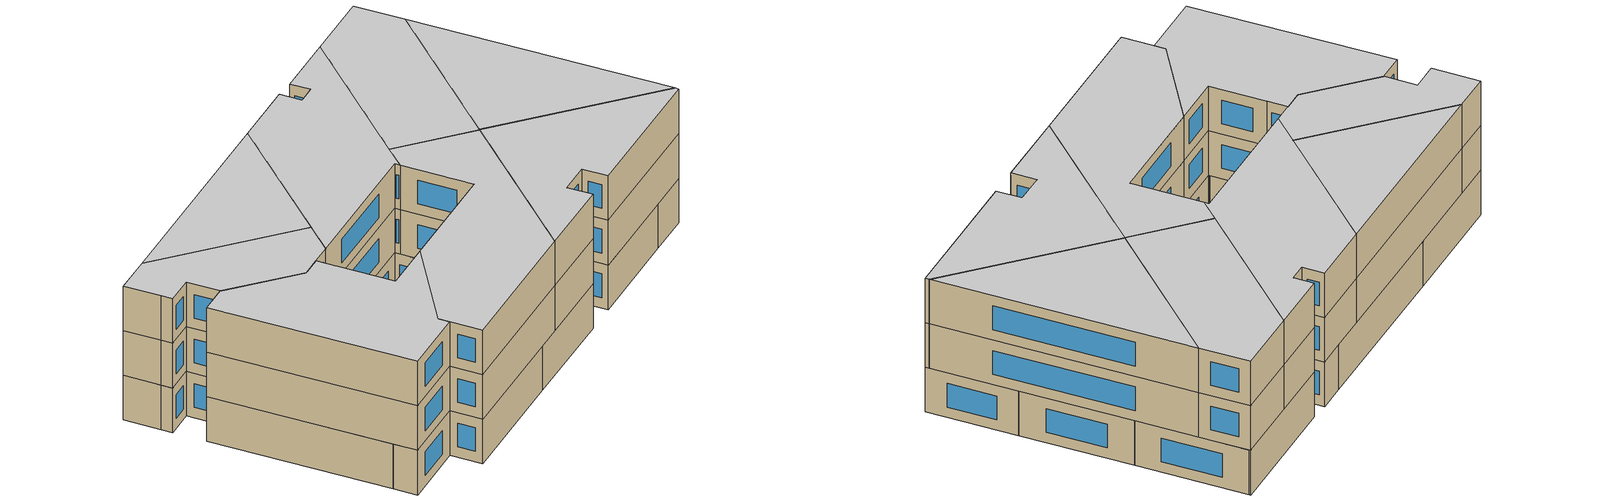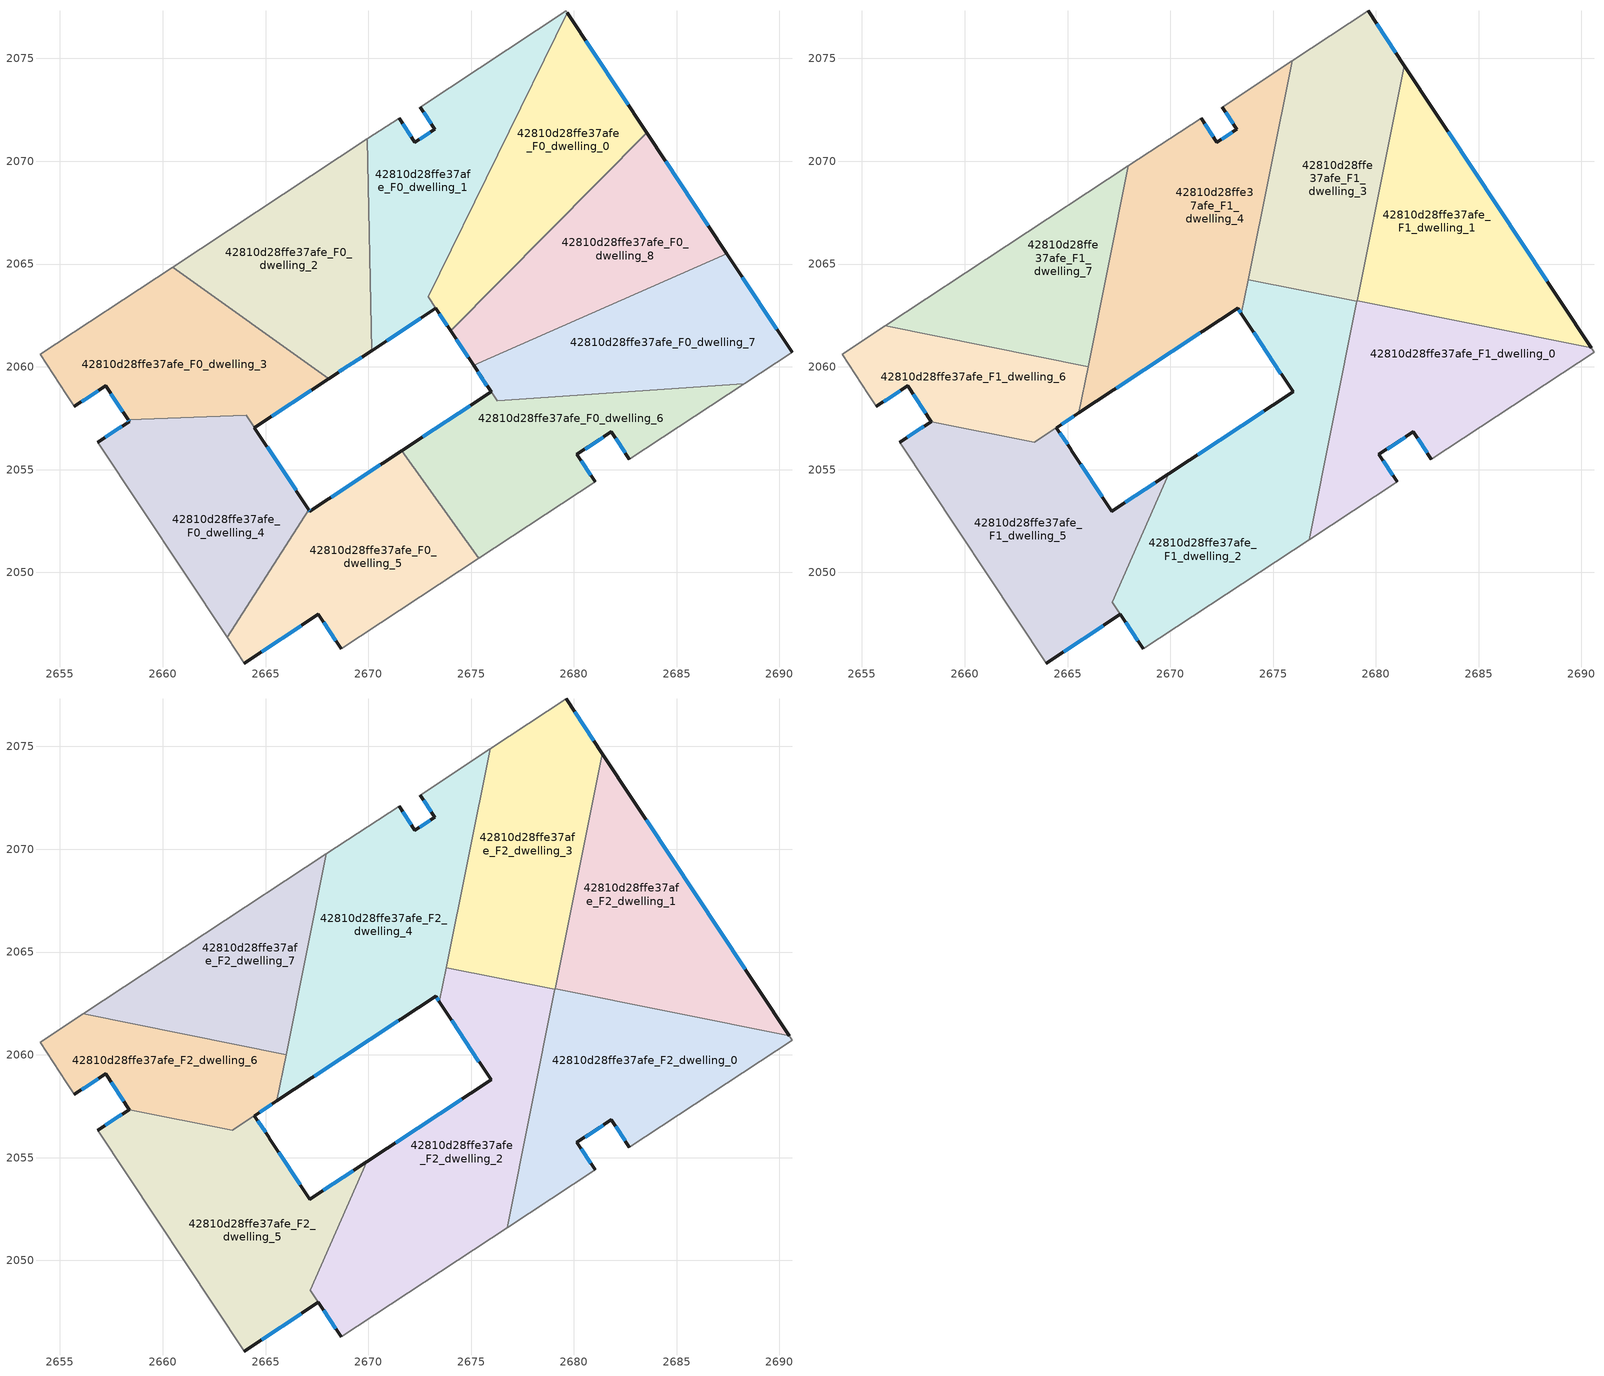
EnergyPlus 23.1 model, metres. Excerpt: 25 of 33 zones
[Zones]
42810d28ffe37afe_F0_dwelling_0
 floor ground (EU_floor_Construction): 2679.67,2077.23 2683.54,2071.38 2674.01,2061.74 2672.91,2063.4 z0
 wall outside (EU_wall_Construction): 2683.54,2071.38 2679.67,2077.23 / 2673.28,2062.84 2674.01,2061.74 z0:3
 wall to 42810d28ffe37afe_F0_dwelling_8 (EU_wall_Construction): 2674.01,2061.74 2683.54,2071.38 z0:3
 wall to 42810d28ffe37afe_F0_dwelling_1 (EU_wall_Construction): 2679.67,2077.23 2672.91,2063.41 / 2672.91,2063.4 2673.28,2062.84 z0:3
 window (EU_Window_Construction): 2682.64,2072.75 2680.58,2075.86 / 2673.45,2062.58 2673.84,2062 z0.7:2.3
42810d28ffe37afe_F0_dwelling_1
 floor ground (EU_floor_Construction): 2679.62,2077.31 2679.67,2077.23 2672.91,2063.4 2673.28,2062.84 2670.16,2060.79 2669.96,2071.08 2671.49,2072.09 2672.26,2070.92 2673.24,2071.56 2672.52,2072.63 z0
 wall outside (EU_wall_Construction): 2672.52,2072.63 2673.24,2071.56 2672.26,2070.92 2671.49,2072.09 / 2670.16,2060.79 2673.28,2062.84 z0:3
 wall to 42810d28ffe37afe_F0_dwelling_2 (EU_wall_Construction): 2669.96,2071.08 2670.16,2060.79 z0:3
 wall adiabatic (EU_wall_Construction): 2671.49,2072.09 2669.96,2071.08 / 2679.67,2077.23 2679.62,2077.31 2672.52,2072.63 z0:3
 window (EU_Window_Construction): 2672.08,2071.19 2671.67,2071.82 / 2673.01,2071.41 2672.49,2071.07 / 2672.69,2072.38 2673.07,2071.81 / 2670.89,2061.27 2672.55,2062.36 z0.7:2.3
42810d28ffe37afe_F0_dwelling_2
 floor ground (EU_floor_Construction): 2669.96,2071.08 2670.16,2060.79 2668.09,2059.43 2660.48,2064.85 z0
 wall outside (EU_wall_Construction): 2668.09,2059.43 2670.16,2060.79 z0:3
 wall to 42810d28ffe37afe_F0_dwelling_3 (EU_wall_Construction): 2660.48,2064.85 2668.09,2059.43 z0:3
 wall adiabatic (EU_wall_Construction): 2669.96,2071.08 2660.48,2064.85 z0:3
 window (EU_Window_Construction): 2668.57,2059.75 2669.67,2060.47 z0.7:2.3
42810d28ffe37afe_F0_dwelling_3
 floor ground (EU_floor_Construction): 2668.09,2059.43 2664.46,2057.04 2667.1,2053.04 2664.05,2057.65 2658.32,2057.42 2657.22,2059.07 2655.71,2058.07 2655.31,2058.67 2654.03,2060.6 2660.48,2064.85 z0
 wall outside (EU_wall_Construction): 2655.71,2058.07 2657.22,2059.07 2658.32,2057.42 / 2664.46,2057.04 2668.09,2059.43 / 2664.46,2057.04 2667.11,2053.05 z0:3
 wall adiabatic (EU_wall_Construction): 2660.48,2064.85 2654.03,2060.6 2655.31,2058.67 2655.71,2058.07 z0:3
 wall to 42810d28ffe37afe_F0_dwelling_4 (EU_wall_Construction): 2658.32,2057.42 2664.05,2057.65 2667.1,2053.04 z0:3
 window (EU_Window_Construction): 2657.48,2058.68 2658.06,2057.8 / 2656.06,2058.31 2656.86,2058.83 / 2665.31,2057.6 2667.23,2058.87 / 2665.08,2056.11 2666.49,2053.99 z0.7:2.3
 roof outside (EU_roof_Construction): 2667.1,2053.04 2664.46,2057.04 2665.26,2057.57 2664.46,2057.04 z3
42810d28ffe37afe_F0_dwelling_4
 floor ground (EU_floor_Construction): 2664.05,2057.65 2667.1,2053.04 2663.14,2046.85 2656.85,2056.34 2658.37,2057.34 2658.32,2057.42 z0
 wall outside (EU_wall_Construction): 2658.32,2057.42 2658.37,2057.34 2656.85,2056.34 z0:3
 wall adiabatic (EU_wall_Construction): 2656.85,2056.34 2663.14,2046.85 z0:3
 wall to 42810d28ffe37afe_F0_dwelling_5 (EU_wall_Construction): 2663.14,2046.85 2667.1,2053.04 z0:3
 window (EU_Window_Construction): 2658.01,2057.1 2657.21,2056.58 / 2658.33,2057.4 2658.35,2057.36 z0.7:2.3
42810d28ffe37afe_F0_dwelling_5
 floor ground (EU_floor_Construction): 2671.63,2055.92 2675.36,2050.68 2668.68,2046.29 2667.58,2047.96 2663.98,2045.59 2663.14,2046.85 2667.11,2053.05 2667.16,2052.97 z0
 wall outside (EU_wall_Construction): 2663.98,2045.59 2667.58,2047.96 2668.68,2046.29 / 2671.63,2055.92 2667.16,2052.97 2667.11,2053.05 z0:3
 wall adiabatic (EU_wall_Construction): 2663.14,2046.85 2663.98,2045.59 / 2668.68,2046.29 2675.36,2050.68 z0:3
 wall to 42810d28ffe37afe_F0_dwelling_6 (EU_wall_Construction): 2675.36,2050.68 2671.63,2055.92 z0:3
 window (EU_Window_Construction): 2664.82,2046.15 2666.73,2047.4 / 2670.58,2055.23 2668.21,2053.67 / 2667.84,2047.57 2668.42,2046.68 / 2667.15,2052.99 2667.12,2053.03 z0.7:2.3
42810d28ffe37afe_F0_dwelling_6
 floor ground (EU_floor_Construction): 2688.29,2059.19 2682.7,2055.51 2681.82,2056.84 2680.15,2055.75 2681.03,2054.41 2675.36,2050.68 2671.63,2055.92 2675.97,2058.78 2676.27,2058.34 z0
 wall outside (EU_wall_Construction): 2675.97,2058.78 2671.63,2055.92 / 2681.03,2054.41 2680.15,2055.75 2681.82,2056.84 2682.7,2055.51 z0:3
 wall adiabatic (EU_wall_Construction): 2675.36,2050.68 2681.03,2054.41 / 2682.7,2055.51 2688.29,2059.19 z0:3
 wall to 42810d28ffe37afe_F0_dwelling_7 (EU_wall_Construction): 2688.29,2059.19 2676.27,2058.34 2675.97,2058.78 z0:3
 window (EU_Window_Construction): 2674.95,2058.11 2672.65,2056.59 / 2682.03,2056.53 2682.5,2055.83 / 2680.54,2056 2681.43,2056.58 / 2680.82,2054.72 2680.35,2055.43 z0.7:2.3
42810d28ffe37afe_F0_dwelling_7
 floor ground (EU_floor_Construction): 2687.45,2065.49 2690.61,2060.71 2688.29,2059.19 2676.27,2058.34 2675.12,2060.07 z0
 wall outside (EU_wall_Construction): 2675.12,2060.07 2675.97,2058.79 / 2690.61,2060.71 2687.45,2065.49 z0:3
 wall to 42810d28ffe37afe_F0_dwelling_8 (EU_wall_Construction): 2687.45,2065.49 2675.12,2060.07 z0:3
 wall adiabatic (EU_wall_Construction): 2688.29,2059.19 2690.61,2060.71 z0:3
 window (EU_Window_Construction): 2675.32,2059.77 2675.77,2059.09 / 2689.87,2061.83 2688.19,2064.37 z0.7:2.3
42810d28ffe37afe_F0_dwelling_8
 floor ground (EU_floor_Construction): 2683.54,2071.38 2687.45,2065.49 2675.12,2060.07 2674.01,2061.74 z0
 wall outside (EU_wall_Construction): 2674.01,2061.74 2675.12,2060.07 / 2687.45,2065.49 2683.54,2071.38 z0:3
 window (EU_Window_Construction): 2674.27,2061.35 2674.86,2060.46 / 2686.53,2066.87 2684.46,2070 z0.7:2.3
42810d28ffe37afe_F1_dwelling_0
 floor to 42810d28ffe37afe_F0_dwelling_7 (EU_floor_Construction): 2690.47,2060.93 2690.61,2060.71 2688.29,2059.19 2678.13,2058.47 2678.77,2061.67 2681.27,2062.77 z3
 floor to 42810d28ffe37afe_F0_dwelling_6 (EU_floor_Construction): 2688.29,2059.19 2682.7,2055.51 2681.82,2056.84 2680.15,2055.75 2681.03,2054.41 2676.75,2051.6 2678.13,2058.47 z3
 floor to 42810d28ffe37afe_F0_dwelling_8 (EU_floor_Construction): 2681.27,2062.77 2678.77,2061.67 2679.08,2063.21 z3
 wall outside (EU_wall_Construction): 2681.03,2054.41 2680.15,2055.75 2681.82,2056.84 2682.7,2055.51 z3:6
 wall to 42810d28ffe37afe_F1_dwelling_1 (EU_wall_Construction): 2690.47,2060.93 2679.08,2063.21 z3:6
 wall adiabatic (EU_wall_Construction): 2682.7,2055.51 2690.61,2060.71 2690.47,2060.93 / 2676.75,2051.59 2681.03,2054.41 z3:6
 wall to 42810d28ffe37afe_F1_dwelling_2 (EU_wall_Construction): 2679.08,2063.18 2676.75,2051.59 z3:6
 wall to 42810d28ffe37afe_F1_dwelling_3 (EU_wall_Construction): 2679.08,2063.21 2679.08,2063.18 z3:6
 window (EU_Window_Construction): 2682.03,2056.53 2682.5,2055.83 / 2680.54,2056 2681.43,2056.58 / 2680.82,2054.72 2680.35,2055.43 z3.7:5.3
42810d28ffe37afe_F1_dwelling_1
 floor to 42810d28ffe37afe_F0_dwelling_8 (EU_floor_Construction): 2683.54,2071.38 2687.44,2065.49 2681.27,2062.77 2679.08,2063.21 2680,2067.8 z3
 floor to 42810d28ffe37afe_F0_dwelling_0 (EU_floor_Construction): 2681.38,2074.65 2683.54,2071.38 2680,2067.8 z3
 floor to 42810d28ffe37afe_F0_dwelling_7 (EU_floor_Construction): 2687.44,2065.49 2690.47,2060.93 2681.27,2062.77 z3
 wall outside (EU_wall_Construction): 2690.47,2060.93 2681.38,2074.65 z3:6
 wall to 42810d28ffe37afe_F1_dwelling_3 (EU_wall_Construction): 2681.38,2074.65 2679.08,2063.21 z3:6
 window (EU_Window_Construction): 2688.33,2064.15 2683.51,2071.43 z3.7:5.3
42810d28ffe37afe_F1_dwelling_2
 floor to 42810d28ffe37afe_F0_dwelling_5 (EU_floor_Construction): 2671.63,2055.92 2675.36,2050.68 2668.68,2046.29 2667.18,2048.55 2669.92,2054.8 z3
 floor to 42810d28ffe37afe_F0_dwelling_0 (EU_floor_Construction): 2676.04,2063.79 2674.01,2061.74 2673.89,2061.92 2673.46,2062.57 2673.79,2064.25 z3
 floor to 42810d28ffe37afe_F0_dwelling_7 (EU_floor_Construction): 2678.77,2061.67 2678.13,2058.47 2676.27,2058.34 2675.97,2058.79 2675.12,2060.07 z3
 floor to 42810d28ffe37afe_F0_dwelling_6 (EU_floor_Construction): 2678.13,2058.47 2676.75,2051.6 2675.36,2050.68 2671.63,2055.92 2675.97,2058.78 2676.27,2058.34 z3
 floor to 42810d28ffe37afe_F0_dwelling_8 (EU_floor_Construction): 2679.08,2063.18 2678.77,2061.67 2675.12,2060.07 2674.01,2061.74 2676.04,2063.79 z3
 wall outside (EU_wall_Construction): 2673.46,2062.57 2675.97,2058.78 2669.92,2054.8 / 2667.58,2047.96 2668.68,2046.29 z3:6
 wall to 42810d28ffe37afe_F1_dwelling_3 (EU_wall_Construction): 2679.08,2063.18 2673.79,2064.25 z3:6
 wall adiabatic (EU_wall_Construction): 2668.68,2046.29 2676.75,2051.59 z3:6
 wall to 42810d28ffe37afe_F1_dwelling_4 (EU_wall_Construction): 2673.8,2064.25 2673.46,2062.57 z3:6
 wall to 42810d28ffe37afe_F1_dwelling_5 (EU_wall_Construction): 2669.92,2054.79 2667.18,2048.55 2667.58,2047.96 z3:6
 window (EU_Window_Construction): 2674.55,2057.85 2671.34,2055.73 / 2674.05,2061.68 2675.38,2059.67 / 2667.84,2047.57 2668.42,2046.68 z3.7:5.3
42810d28ffe37afe_F1_dwelling_3
 floor to 42810d28ffe37afe_F0_dwelling_0 (EU_floor_Construction): 2679.67,2077.23 2681.38,2074.65 2680,2067.8 2676.04,2063.79 2673.79,2064.25 2674.13,2065.91 z3
 floor to 42810d28ffe37afe_F0_dwelling_8 (EU_floor_Construction): 2680,2067.8 2679.08,2063.18 2676.04,2063.79 z3
 floor to 42810d28ffe37afe_F0_dwelling_1 (EU_floor_Construction): 2679.62,2077.31 2679.67,2077.23 2674.13,2065.91 2675.93,2074.88 z3
 wall outside (EU_wall_Construction): 2681.38,2074.65 2679.62,2077.31 z3:6
 wall adiabatic (EU_wall_Construction): 2679.62,2077.31 2675.93,2074.88 z3:6
 wall to 42810d28ffe37afe_F1_dwelling_4 (EU_wall_Construction): 2675.93,2074.88 2673.8,2064.25 z3:6
 window (EU_Window_Construction): 2680.96,2075.27 2680.03,2076.68 z3.7:5.3
42810d28ffe37afe_F1_dwelling_4
 floor to 42810d28ffe37afe_F0_dwelling_1 (EU_floor_Construction): 2675.93,2074.88 2674.13,2065.91 2672.91,2063.4 2673.28,2062.84 2670.16,2060.79 2669.96,2071.08 2671.49,2072.09 2672.26,2070.92 2673.24,2071.56 2672.52,2072.63 z3
 floor to 42810d28ffe37afe_F0_dwelling_2 (EU_floor_Construction): 2669.96,2071.08 2670.16,2060.79 2668.09,2059.43 2666.16,2060.8 2667.96,2069.77 z3
 floor to 42810d28ffe37afe_F0_dwelling_0 (EU_floor_Construction): 2674.13,2065.9 2673.46,2062.57 2672.91,2063.41 z3
 floor to 42810d28ffe37afe_F0_dwelling_3 (EU_floor_Construction): 2668.09,2059.43 2665.55,2057.76 2666.16,2060.8 z3
 wall outside (EU_wall_Construction): 2665.55,2057.76 2673.28,2062.84 2673.46,2062.57 / 2672.52,2072.63 2673.24,2071.56 2672.26,2070.92 2671.49,2072.09 z3:6
 wall adiabatic (EU_wall_Construction): 2675.93,2074.88 2672.52,2072.63 / 2671.49,2072.09 2667.96,2069.77 z3:6
 wall to 42810d28ffe37afe_F1_dwelling_7 (EU_wall_Construction): 2667.96,2069.77 2666,2060.01 z3:6
 wall to 42810d28ffe37afe_F1_dwelling_6 (EU_wall_Construction): 2666,2060.01 2665.55,2057.76 z3:6
 window (EU_Window_Construction): 2673.32,2062.78 2673.42,2062.63 / 2667.36,2058.95 2671.46,2061.65 / 2672.08,2071.19 2671.67,2071.82 / 2673.01,2071.41 2672.49,2071.07 / 2672.69,2072.38 2673.07,2071.81 z3.7:5.3
42810d28ffe37afe_F1_dwelling_5
 floor to 42810d28ffe37afe_F0_dwelling_4 (EU_floor_Construction): 2664.46,2057.04 2667.1,2053.04 2663.14,2046.85 2656.85,2056.34 2658.37,2057.34 2663.38,2056.33 z3
 floor to 42810d28ffe37afe_F0_dwelling_5 (EU_floor_Construction): 2669.92,2054.79 2667.18,2048.55 2667.58,2047.96 2663.98,2045.59 2663.14,2046.85 2667.11,2053.05 2667.16,2052.97 z3
 wall outside (EU_wall_Construction): 2663.98,2045.59 2667.58,2047.96 / 2658.37,2057.34 2656.85,2056.34 / 2669.92,2054.79 2667.16,2052.97 2665.19,2055.95 2665.17,2055.97 2664.46,2057.04 z3:6
 wall adiabatic (EU_wall_Construction): 2656.85,2056.34 2663.98,2045.59 z3:6
 wall to 42810d28ffe37afe_F1_dwelling_6 (EU_wall_Construction): 2664.46,2057.04 2663.38,2056.33 2658.37,2057.34 z3:6
 window (EU_Window_Construction): 2664.82,2046.15 2666.73,2047.4 / 2658.01,2057.1 2657.21,2056.58 / 2665.01,2056.22 2664.63,2056.79 / 2666.69,2053.67 2665.65,2055.25 / 2669.27,2054.37 2667.81,2053.4 z3.7:5.3
42810d28ffe37afe_F1_dwelling_6
 floor to 42810d28ffe37afe_F0_dwelling_3 (EU_floor_Construction): 2666,2060.01 2665.55,2057.76 2664.46,2057.04 2664.05,2057.65 2658.32,2057.42 2657.22,2059.07 2655.71,2058.07 2655.31,2058.67 2654.03,2060.6 2656.14,2061.99 z3
 floor to 42810d28ffe37afe_F0_dwelling_4 (EU_floor_Construction): 2664.05,2057.65 2664.46,2057.04 2663.38,2056.33 2658.37,2057.34 2658.32,2057.42 z3
 wall outside (EU_wall_Construction): 2655.71,2058.07 2657.22,2059.07 2658.37,2057.34 / 2664.47,2057.05 2665.55,2057.76 z3:6
 wall adiabatic (EU_wall_Construction): 2656.14,2061.99 2654.03,2060.6 2655.31,2058.67 2655.71,2058.07 z3:6
 wall to 42810d28ffe37afe_F1_dwelling_7 (EU_wall_Construction): 2666,2060.01 2656.14,2061.99 z3:6
 window (EU_Window_Construction): 2657.49,2058.66 2658.1,2057.75 / 2656.06,2058.31 2656.86,2058.83 / 2664.72,2057.21 2665.29,2057.59 z3.7:5.3
42810d28ffe37afe_F1_dwelling_7
 floor to 42810d28ffe37afe_F0_dwelling_2 (EU_floor_Construction): 2667.96,2069.77 2666.16,2060.8 2660.48,2064.85 z3
 floor to 42810d28ffe37afe_F0_dwelling_3 (EU_floor_Construction): 2666.16,2060.8 2666,2060.01 2656.14,2061.99 2660.48,2064.85 z3
 wall adiabatic (EU_wall_Construction): 2667.96,2069.77 2656.14,2061.99 z3:6
42810d28ffe37afe_F2_dwelling_0
 floor to 42810d28ffe37afe_F1_dwelling_0 (EU_floor_Construction): 2690.47,2060.93 2690.61,2060.71 2682.7,2055.51 2681.82,2056.84 2680.15,2055.75 2681.03,2054.41 2676.75,2051.59 2679.08,2063.21 z6
 wall outside (EU_wall_Construction): 2681.03,2054.41 2680.15,2055.75 2681.82,2056.84 2682.7,2055.51 z6:9
 wall to 42810d28ffe37afe_F2_dwelling_1 (EU_wall_Construction): 2690.47,2060.93 2679.08,2063.21 z6:9
 wall adiabatic (EU_wall_Construction): 2682.7,2055.51 2690.61,2060.71 2690.47,2060.93 / 2676.75,2051.59 2681.03,2054.41 z6:9
 wall to 42810d28ffe37afe_F2_dwelling_2 (EU_wall_Construction): 2679.08,2063.18 2676.75,2051.59 z6:9
 wall to 42810d28ffe37afe_F2_dwelling_3 (EU_wall_Construction): 2679.08,2063.21 2679.08,2063.18 z6:9
 window (EU_Window_Construction): 2682.03,2056.53 2682.5,2055.83 / 2680.54,2056 2681.43,2056.58 / 2680.82,2054.72 2680.35,2055.43 z6.7:8.3
 ceiling to 42810d28ffe37afe_F3_dwelling_0 (EU_floor_Construction): 2682.7,2055.51 2690.61,2060.71 2690.47,2060.93 2679.08,2063.21 2676.75,2051.59 2681.03,2054.41 2680.15,2055.75 2681.82,2056.84 z9
42810d28ffe37afe_F2_dwelling_1
 floor to 42810d28ffe37afe_F1_dwelling_1 (EU_floor_Construction): 2681.38,2074.65 2690.47,2060.93 2679.08,2063.21 z6
 wall outside (EU_wall_Construction): 2690.47,2060.93 2681.38,2074.65 z6:9
 wall to 42810d28ffe37afe_F2_dwelling_3 (EU_wall_Construction): 2681.38,2074.65 2679.08,2063.21 z6:9
 window (EU_Window_Construction): 2688.33,2064.15 2683.51,2071.43 z6.7:8.3
 ceiling to 42810d28ffe37afe_F3_dwelling_1 (EU_floor_Construction): 2690.47,2060.93 2681.38,2074.65 2679.08,2063.21 z9
42810d28ffe37afe_F2_dwelling_2
 floor to 42810d28ffe37afe_F1_dwelling_2 (EU_floor_Construction): 2679.08,2063.18 2676.75,2051.59 2668.68,2046.29 2667.18,2048.55 2669.92,2054.8 2675.97,2058.78 2673.46,2062.57 2673.79,2064.25 z6
 wall outside (EU_wall_Construction): 2673.46,2062.57 2675.97,2058.78 2669.92,2054.8 / 2667.58,2047.96 2668.68,2046.29 z6:9
 wall to 42810d28ffe37afe_F2_dwelling_3 (EU_wall_Construction): 2679.08,2063.18 2673.79,2064.25 z6:9
 wall adiabatic (EU_wall_Construction): 2668.68,2046.29 2676.75,2051.59 z6:9
 wall to 42810d28ffe37afe_F2_dwelling_4 (EU_wall_Construction): 2673.8,2064.25 2673.46,2062.57 z6:9
 wall to 42810d28ffe37afe_F2_dwelling_5 (EU_wall_Construction): 2669.92,2054.79 2667.18,2048.55 2667.58,2047.96 z6:9
 window (EU_Window_Construction): 2674.55,2057.85 2671.34,2055.73 / 2674.05,2061.68 2675.38,2059.67 / 2667.84,2047.57 2668.42,2046.68 z6.7:8.3
 ceiling to 42810d28ffe37afe_F3_dwelling_2 (EU_floor_Construction): 2676.75,2051.59 2679.08,2063.18 2673.79,2064.25 2673.46,2062.57 2675.97,2058.78 2669.92,2054.8 2667.18,2048.55 2668.68,2046.29 z9
42810d28ffe37afe_F2_dwelling_3
 floor to 42810d28ffe37afe_F1_dwelling_3 (EU_floor_Construction): 2679.62,2077.31 2681.38,2074.65 2679.08,2063.18 2673.79,2064.25 2675.93,2074.88 z6
 wall outside (EU_wall_Construction): 2681.38,2074.65 2679.62,2077.31 z6:9
 wall adiabatic (EU_wall_Construction): 2679.62,2077.31 2675.93,2074.88 z6:9
 wall to 42810d28ffe37afe_F2_dwelling_4 (EU_wall_Construction): 2675.93,2074.88 2673.8,2064.25 z6:9
 window (EU_Window_Construction): 2680.96,2075.27 2680.03,2076.68 z6.7:8.3
 ceiling to 42810d28ffe37afe_F3_dwelling_3 (EU_floor_Construction): 2679.08,2063.18 2681.38,2074.65 2679.62,2077.31 2675.93,2074.88 2673.79,2064.25 z9
42810d28ffe37afe_F2_dwelling_4
 floor to 42810d28ffe37afe_F1_dwelling_4 (EU_floor_Construction): 2675.93,2074.88 2673.46,2062.57 2673.28,2062.84 2665.55,2057.76 2667.96,2069.77 2671.49,2072.09 2672.26,2070.92 2673.24,2071.56 2672.52,2072.63 z6
 wall outside (EU_wall_Construction): 2665.55,2057.76 2673.28,2062.84 2673.46,2062.57 / 2672.52,2072.63 2673.24,2071.56 2672.26,2070.92 2671.49,2072.09 z6:9
 wall adiabatic (EU_wall_Construction): 2675.93,2074.88 2672.52,2072.63 / 2671.49,2072.09 2667.96,2069.77 z6:9
 wall to 42810d28ffe37afe_F2_dwelling_7 (EU_wall_Construction): 2667.96,2069.77 2666,2060.01 z6:9
 wall to 42810d28ffe37afe_F2_dwelling_6 (EU_wall_Construction): 2666,2060.01 2665.55,2057.76 z6:9
 window (EU_Window_Construction): 2673.32,2062.78 2673.42,2062.63 / 2667.36,2058.95 2671.46,2061.65 / 2672.08,2071.19 2671.67,2071.82 / 2673.01,2071.41 2672.49,2071.07 / 2672.69,2072.38 2673.07,2071.81 z6.7:8.3
 ceiling to 42810d28ffe37afe_F3_dwelling_4 (EU_floor_Construction): 2673.46,2062.57 2675.93,2074.88 2672.52,2072.63 2673.24,2071.56 2672.26,2070.92 2671.49,2072.09 2667.96,2069.77 2665.55,2057.76 2673.28,2062.84 z9
42810d28ffe37afe_F2_dwelling_5
 floor to 42810d28ffe37afe_F1_dwelling_5 (EU_floor_Construction): 2669.92,2054.79 2667.18,2048.55 2667.58,2047.96 2663.98,2045.59 2656.85,2056.34 2658.37,2057.34 2663.38,2056.33 2664.46,2057.04 2665.17,2055.97 2665.19,2055.95 2667.16,2052.97 z6
 wall outside (EU_wall_Construction): 2663.98,2045.59 2667.58,2047.96 / 2658.37,2057.34 2656.85,2056.34 / 2669.92,2054.79 2667.16,2052.97 2665.19,2055.95 2665.17,2055.97 2664.46,2057.04 z6:9
 wall adiabatic (EU_wall_Construction): 2656.85,2056.34 2663.98,2045.59 z6:9
 wall to 42810d28ffe37afe_F2_dwelling_6 (EU_wall_Construction): 2664.46,2057.04 2663.38,2056.33 2658.37,2057.34 z6:9
 window (EU_Window_Construction): 2664.82,2046.15 2666.73,2047.4 / 2658.01,2057.1 2657.21,2056.58 / 2665.01,2056.22 2664.63,2056.79 / 2666.69,2053.67 2665.65,2055.25 / 2669.27,2054.37 2667.81,2053.4 z6.7:8.3
 ceiling to 42810d28ffe37afe_F3_dwelling_5 (EU_floor_Construction): 2667.58,2047.96 2667.18,2048.55 2669.92,2054.79 2667.16,2052.97 2665.19,2055.95 2665.17,2055.97 2664.46,2057.04 2663.38,2056.33 2658.37,2057.34 2656.85,2056.34 2663.98,2045.59 z9
42810d28ffe37afe_F2_dwelling_6
 floor to 42810d28ffe37afe_F1_dwelling_6 (EU_floor_Construction): 2666,2060.01 2665.55,2057.76 2663.38,2056.33 2658.37,2057.34 2657.22,2059.07 2655.71,2058.07 2655.31,2058.67 2654.03,2060.6 2656.14,2061.99 z6
 wall outside (EU_wall_Construction): 2655.71,2058.07 2657.22,2059.07 2658.37,2057.34 / 2664.47,2057.05 2665.55,2057.76 z6:9
 wall adiabatic (EU_wall_Construction): 2656.14,2061.99 2654.03,2060.6 2655.31,2058.67 2655.71,2058.07 z6:9
 wall to 42810d28ffe37afe_F2_dwelling_7 (EU_wall_Construction): 2666,2060.01 2656.14,2061.99 z6:9
 window (EU_Window_Construction): 2657.49,2058.66 2658.1,2057.75 / 2656.06,2058.31 2656.86,2058.83 / 2664.72,2057.21 2665.29,2057.59 z6.7:8.3
 ceiling to 42810d28ffe37afe_F3_dwelling_6 (EU_floor_Construction): 2665.55,2057.76 2666,2060.01 2656.14,2061.99 2654.03,2060.6 2655.31,2058.67 2655.71,2058.07 2657.22,2059.07 2658.37,2057.34 2663.38,2056.33 z9
42810d28ffe37afe_F2_dwelling_7
 floor to 42810d28ffe37afe_F1_dwelling_7 (EU_floor_Construction): 2667.96,2069.77 2666,2060.01 2656.14,2061.99 z6
 wall adiabatic (EU_wall_Construction): 2667.96,2069.77 2656.14,2061.99 z6:9
 ceiling to 42810d28ffe37afe_F3_dwelling_7 (EU_floor_Construction): 2666,2060.01 2667.96,2069.77 2656.14,2061.99 z9
[Building]
EU S2 Campaign: North Axis=0; Terrain=City; Solar Distribution=FullExterior
[Site:Location]
Budapest.Ferenc.Liszt.Intl.AP: Latitude=47.437; Longitude=19.256; Time Zone=1; Elevation=185
[SizingPeriod:WeatherFileDays]
AnnualSizingPeriod: Begin Month=1; Begin Day of Month=1; End Month=12; End Day of Month=31; Day of Week for Start Day=Monday; Use Weather File Daylight Saving Period=No; Use Weather File Rain and Snow Indicators=No
[MATERIAL]
EU_InternalMass_Material: Roughness=MediumRough; Thickness=0.1; Conductivity=1; Density=1800; Specific Heat=900; Thermal Absorptance=0.9; Solar Absorptance=0.7; Visible Absorptance=0.7
[MATERIAL:NOMASS] Roughness=MediumRough; Thermal Absorptance=0.9; Solar Absorptance=0.7; Visible Absorptance=0.7
Name | Thermal Resistance
EU_wall_NoMass | 0.832559
EU_roof_NoMass | 1.39638
EU_floor_NoMass | 0.872794
[WINDOWMATERIAL:SIMPLEGLAZINGSYSTEM]
EU_Window_SimpleGlazing: UFactor=2.79869; Solar Heat Gain Coefficient=0.75; Visible Transmittance=0.75
[CONSTRUCTION]
EU_wall_Construction: EU_wall_NoMass
EU_roof_Construction: EU_roof_NoMass
EU_floor_Construction: EU_floor_NoMass
EU_Window_Construction: EU_Window_SimpleGlazing
EU_InternalMass_Construction: EU_InternalMass_Material
[ZONE] Type=1; Multiplier=1; Ceiling Height=autocalculate; Floor Area=autocalculate; Part of Total Floor Area=Yes
Name | Volume
42810d28ffe37afe_F0_dwelling_0 | 179.457
42810d28ffe37afe_F1_dwelling_0; 42810d28ffe37afe_F2_dwelling_0; 42810d28ffe37afe_F1_dwelling_3; 42810d28ffe37afe_F2_dwelling_3 | 203.219
42810d28ffe37afe_F0_dwelling_1 | 181.811
42810d28ffe37afe_F1_dwelling_1; 42810d28ffe37afe_F2_dwelling_1 | 203.178
42810d28ffe37afe_F0_dwelling_2 | 180.643
42810d28ffe37afe_F1_dwelling_2; 42810d28ffe37afe_F2_dwelling_2 | 272.839
42810d28ffe37afe_F0_dwelling_3 | 182.017
42810d28ffe37afe_F0_dwelling_4 | 179.163
42810d28ffe37afe_F1_dwelling_4; 42810d28ffe37afe_F2_dwelling_4 | 244.125
42810d28ffe37afe_F0_dwelling_5 | 180.625
42810d28ffe37afe_F1_dwelling_5; 42810d28ffe37afe_F2_dwelling_5 | 226.716
42810d28ffe37afe_F0_dwelling_6 | 181.394
42810d28ffe37afe_F1_dwelling_6; 42810d28ffe37afe_F2_dwelling_6 | 122.261
42810d28ffe37afe_F0_dwelling_7 | 179.84
42810d28ffe37afe_F1_dwelling_7; 42810d28ffe37afe_F2_dwelling_7 | 150.083
42810d28ffe37afe_F0_dwelling_8 | 180.651
[INTERNALMASS] Construction=EU_InternalMass_Construction
Name | Zone or ZoneList | Surface Area
42810d28ffe37afe_F0_dwelling_0_EU_InternalMass | 42810d28ffe37afe_F0_dwelling_0 | 59.8218
42810d28ffe37afe_F0_dwelling_1_EU_InternalMass | 42810d28ffe37afe_F0_dwelling_1 | 60.604
42810d28ffe37afe_F0_dwelling_2_EU_InternalMass | 42810d28ffe37afe_F0_dwelling_2 | 60.2144
42810d28ffe37afe_F0_dwelling_3_EU_InternalMass | 42810d28ffe37afe_F0_dwelling_3 | 60.6875
42810d28ffe37afe_F0_dwelling_4_EU_InternalMass | 42810d28ffe37afe_F0_dwelling_4 | 59.7343
42810d28ffe37afe_F0_dwelling_5_EU_InternalMass | 42810d28ffe37afe_F0_dwelling_5 | 60.2084
42810d28ffe37afe_F0_dwelling_6_EU_InternalMass | 42810d28ffe37afe_F0_dwelling_6 | 60.4645
42810d28ffe37afe_F0_dwelling_7_EU_InternalMass | 42810d28ffe37afe_F0_dwelling_7 | 59.9502
42810d28ffe37afe_F0_dwelling_8_EU_InternalMass | 42810d28ffe37afe_F0_dwelling_8 | 60.2173
42810d28ffe37afe_F1_dwelling_0_EU_InternalMass | 42810d28ffe37afe_F1_dwelling_0 | 67.7398
42810d28ffe37afe_F1_dwelling_1_EU_InternalMass | 42810d28ffe37afe_F1_dwelling_1 | 67.726
42810d28ffe37afe_F1_dwelling_2_EU_InternalMass | 42810d28ffe37afe_F1_dwelling_2 | 90.9485
42810d28ffe37afe_F1_dwelling_3_EU_InternalMass | 42810d28ffe37afe_F1_dwelling_3 | 67.7397
42810d28ffe37afe_F1_dwelling_4_EU_InternalMass | 42810d28ffe37afe_F1_dwelling_4 | 81.3747
42810d28ffe37afe_F1_dwelling_5_EU_InternalMass | 42810d28ffe37afe_F1_dwelling_5 | 75.5718
42810d28ffe37afe_F1_dwelling_6_EU_InternalMass | 42810d28ffe37afe_F1_dwelling_6 | 40.7539
42810d28ffe37afe_F1_dwelling_7_EU_InternalMass | 42810d28ffe37afe_F1_dwelling_7 | 50.0277
42810d28ffe37afe_F2_dwelling_0_EU_InternalMass | 42810d28ffe37afe_F2_dwelling_0 | 67.7398
42810d28ffe37afe_F2_dwelling_1_EU_InternalMass | 42810d28ffe37afe_F2_dwelling_1 | 67.726
42810d28ffe37afe_F2_dwelling_2_EU_InternalMass | 42810d28ffe37afe_F2_dwelling_2 | 90.9485
42810d28ffe37afe_F2_dwelling_3_EU_InternalMass | 42810d28ffe37afe_F2_dwelling_3 | 67.7397
42810d28ffe37afe_F2_dwelling_4_EU_InternalMass | 42810d28ffe37afe_F2_dwelling_4 | 81.3747
42810d28ffe37afe_F2_dwelling_5_EU_InternalMass | 42810d28ffe37afe_F2_dwelling_5 | 75.5718
42810d28ffe37afe_F2_dwelling_6_EU_InternalMass | 42810d28ffe37afe_F2_dwelling_6 | 40.7539
42810d28ffe37afe_F2_dwelling_7_EU_InternalMass | 42810d28ffe37afe_F2_dwelling_7 | 50.0277
[OTHEREQUIPMENT] Fuel Type=Electricity; Design Level Calculation Method=Watts/Area; Power per Zone Floor Area=1; Fraction Latent=0; Fraction Radiant=0; Fraction Lost=0; Carbon Dioxide Generation Rate=0; EndUse Subcategory=EU_Step8_InternalGains
Name | Zone or ZoneList or Space or SpaceList | Schedule
EU_Step8_InternalGain_42810d28ffe37afe_F0_dwelling_0_f000 | 42810d28ffe37afe_F0_dwelling_0 | EU_Step8_GainSchedule_42810d28ffe37afe_F0_dwelling_0_f000
EU_Step8_InternalGain_42810d28ffe37afe_F0_dwelling_1_f000 | 42810d28ffe37afe_F0_dwelling_1 | EU_Step8_GainSchedule_42810d28ffe37afe_F0_dwelling_1_f000
EU_Step8_InternalGain_42810d28ffe37afe_F0_dwelling_2_f000 | 42810d28ffe37afe_F0_dwelling_2 | EU_Step8_GainSchedule_42810d28ffe37afe_F0_dwelling_2_f000
EU_Step8_InternalGain_42810d28ffe37afe_F0_dwelling_3_f000 | 42810d28ffe37afe_F0_dwelling_3 | EU_Step8_GainSchedule_42810d28ffe37afe_F0_dwelling_3_f000
EU_Step8_InternalGain_42810d28ffe37afe_F0_dwelling_4_f000 | 42810d28ffe37afe_F0_dwelling_4 | EU_Step8_GainSchedule_42810d28ffe37afe_F0_dwelling_4_f000
EU_Step8_InternalGain_42810d28ffe37afe_F0_dwelling_5_f000 | 42810d28ffe37afe_F0_dwelling_5 | EU_Step8_GainSchedule_42810d28ffe37afe_F0_dwelling_5_f000
EU_Step8_InternalGain_42810d28ffe37afe_F0_dwelling_6_f000 | 42810d28ffe37afe_F0_dwelling_6 | EU_Step8_GainSchedule_42810d28ffe37afe_F0_dwelling_6_f000
EU_Step8_InternalGain_42810d28ffe37afe_F0_dwelling_7_f000 | 42810d28ffe37afe_F0_dwelling_7 | EU_Step8_GainSchedule_42810d28ffe37afe_F0_dwelling_7_f000
EU_Step8_InternalGain_42810d28ffe37afe_F0_dwelling_8_f000 | 42810d28ffe37afe_F0_dwelling_8 | EU_Step8_GainSchedule_42810d28ffe37afe_F0_dwelling_8_f000
EU_Step8_InternalGain_42810d28ffe37afe_F1_dwelling_0_f000 | 42810d28ffe37afe_F1_dwelling_0 | EU_Step8_GainSchedule_42810d28ffe37afe_F1_dwelling_0_f000
EU_Step8_InternalGain_42810d28ffe37afe_F1_dwelling_1_f000 | 42810d28ffe37afe_F1_dwelling_1 | EU_Step8_GainSchedule_42810d28ffe37afe_F1_dwelling_1_f000
EU_Step8_InternalGain_42810d28ffe37afe_F1_dwelling_2_f000 | 42810d28ffe37afe_F1_dwelling_2 | EU_Step8_GainSchedule_42810d28ffe37afe_F1_dwelling_2_f000
EU_Step8_InternalGain_42810d28ffe37afe_F1_dwelling_3_f000 | 42810d28ffe37afe_F1_dwelling_3 | EU_Step8_GainSchedule_42810d28ffe37afe_F1_dwelling_3_f000
EU_Step8_InternalGain_42810d28ffe37afe_F1_dwelling_4_f000 | 42810d28ffe37afe_F1_dwelling_4 | EU_Step8_GainSchedule_42810d28ffe37afe_F1_dwelling_4_f000
EU_Step8_InternalGain_42810d28ffe37afe_F1_dwelling_5_f000 | 42810d28ffe37afe_F1_dwelling_5 | EU_Step8_GainSchedule_42810d28ffe37afe_F1_dwelling_5_f000
EU_Step8_InternalGain_42810d28ffe37afe_F1_dwelling_6_f000 | 42810d28ffe37afe_F1_dwelling_6 | EU_Step8_GainSchedule_42810d28ffe37afe_F1_dwelling_6_f000
EU_Step8_InternalGain_42810d28ffe37afe_F1_dwelling_7_f000 | 42810d28ffe37afe_F1_dwelling_7 | EU_Step8_GainSchedule_42810d28ffe37afe_F1_dwelling_7_f000
EU_Step8_InternalGain_42810d28ffe37afe_F2_dwelling_0_f000 | 42810d28ffe37afe_F2_dwelling_0 | EU_Step8_GainSchedule_42810d28ffe37afe_F2_dwelling_0_f000
EU_Step8_InternalGain_42810d28ffe37afe_F2_dwelling_1_f000 | 42810d28ffe37afe_F2_dwelling_1 | EU_Step8_GainSchedule_42810d28ffe37afe_F2_dwelling_1_f000
EU_Step8_InternalGain_42810d28ffe37afe_F2_dwelling_2_f000 | 42810d28ffe37afe_F2_dwelling_2 | EU_Step8_GainSchedule_42810d28ffe37afe_F2_dwelling_2_f000
EU_Step8_InternalGain_42810d28ffe37afe_F2_dwelling_3_f000 | 42810d28ffe37afe_F2_dwelling_3 | EU_Step8_GainSchedule_42810d28ffe37afe_F2_dwelling_3_f000
EU_Step8_InternalGain_42810d28ffe37afe_F2_dwelling_4_f000 | 42810d28ffe37afe_F2_dwelling_4 | EU_Step8_GainSchedule_42810d28ffe37afe_F2_dwelling_4_f000
EU_Step8_InternalGain_42810d28ffe37afe_F2_dwelling_5_f000 | 42810d28ffe37afe_F2_dwelling_5 | EU_Step8_GainSchedule_42810d28ffe37afe_F2_dwelling_5_f000
EU_Step8_InternalGain_42810d28ffe37afe_F2_dwelling_6_f000 | 42810d28ffe37afe_F2_dwelling_6 | EU_Step8_GainSchedule_42810d28ffe37afe_F2_dwelling_6_f000
EU_Step8_InternalGain_42810d28ffe37afe_F2_dwelling_7_f000 | 42810d28ffe37afe_F2_dwelling_7 | EU_Step8_GainSchedule_42810d28ffe37afe_F2_dwelling_7_f000
[ZONEVENTILATION:DESIGNFLOWRATE] Schedule=EU_AlwaysOn; Design Flow Rate Calculation Method=AirChanges/Hour; Air Changes per Hour=0.475469; Ventilation Type=Natural; Fan Pressure Rise=0; Fan Total Efficiency=1; Constant Term Coefficient=1; Temperature Term Coefficient=0; Velocity Term Coefficient=0; Velocity Squared Term Coefficient=0; Minimum Indoor Temperature=-100; Maximum Indoor Temperature=100; Delta Temperature=-100; Minimum Outdoor Temperature=-100; Maximum Outdoor Temperature=100; Maximum Wind Speed=40
Name | Zone or ZoneList or Space or SpaceList
EU_ConstantAir_42810d28ffe37afe_F0_dwelling_0 | 42810d28ffe37afe_F0_dwelling_0
EU_ConstantAir_42810d28ffe37afe_F0_dwelling_1 | 42810d28ffe37afe_F0_dwelling_1
EU_ConstantAir_42810d28ffe37afe_F0_dwelling_2 | 42810d28ffe37afe_F0_dwelling_2
EU_ConstantAir_42810d28ffe37afe_F0_dwelling_3 | 42810d28ffe37afe_F0_dwelling_3
EU_ConstantAir_42810d28ffe37afe_F0_dwelling_4 | 42810d28ffe37afe_F0_dwelling_4
EU_ConstantAir_42810d28ffe37afe_F0_dwelling_5 | 42810d28ffe37afe_F0_dwelling_5
EU_ConstantAir_42810d28ffe37afe_F0_dwelling_6 | 42810d28ffe37afe_F0_dwelling_6
EU_ConstantAir_42810d28ffe37afe_F0_dwelling_7 | 42810d28ffe37afe_F0_dwelling_7
EU_ConstantAir_42810d28ffe37afe_F0_dwelling_8 | 42810d28ffe37afe_F0_dwelling_8
EU_ConstantAir_42810d28ffe37afe_F1_dwelling_0 | 42810d28ffe37afe_F1_dwelling_0
EU_ConstantAir_42810d28ffe37afe_F1_dwelling_1 | 42810d28ffe37afe_F1_dwelling_1
EU_ConstantAir_42810d28ffe37afe_F1_dwelling_2 | 42810d28ffe37afe_F1_dwelling_2
EU_ConstantAir_42810d28ffe37afe_F1_dwelling_3 | 42810d28ffe37afe_F1_dwelling_3
EU_ConstantAir_42810d28ffe37afe_F1_dwelling_4 | 42810d28ffe37afe_F1_dwelling_4
EU_ConstantAir_42810d28ffe37afe_F1_dwelling_5 | 42810d28ffe37afe_F1_dwelling_5
EU_ConstantAir_42810d28ffe37afe_F1_dwelling_6 | 42810d28ffe37afe_F1_dwelling_6
EU_ConstantAir_42810d28ffe37afe_F1_dwelling_7 | 42810d28ffe37afe_F1_dwelling_7
EU_ConstantAir_42810d28ffe37afe_F2_dwelling_0 | 42810d28ffe37afe_F2_dwelling_0
EU_ConstantAir_42810d28ffe37afe_F2_dwelling_1 | 42810d28ffe37afe_F2_dwelling_1
EU_ConstantAir_42810d28ffe37afe_F2_dwelling_2 | 42810d28ffe37afe_F2_dwelling_2
EU_ConstantAir_42810d28ffe37afe_F2_dwelling_3 | 42810d28ffe37afe_F2_dwelling_3
EU_ConstantAir_42810d28ffe37afe_F2_dwelling_4 | 42810d28ffe37afe_F2_dwelling_4
EU_ConstantAir_42810d28ffe37afe_F2_dwelling_5 | 42810d28ffe37afe_F2_dwelling_5
EU_ConstantAir_42810d28ffe37afe_F2_dwelling_6 | 42810d28ffe37afe_F2_dwelling_6
EU_ConstantAir_42810d28ffe37afe_F2_dwelling_7 | 42810d28ffe37afe_F2_dwelling_7
[HVACTEMPLATE:THERMOSTAT] Constant Heating Setpoint=20; Constant Cooling Setpoint=50
EU_HeatOnly_42810d28ffe37afe_F0_dwelling_0; EU_HeatOnly_42810d28ffe37afe_F0_dwelling_1; EU_HeatOnly_42810d28ffe37afe_F0_dwelling_2; EU_HeatOnly_42810d28ffe37afe_F0_dwelling_3; EU_HeatOnly_42810d28ffe37afe_F0_dwelling_4; EU_HeatOnly_42810d28ffe37afe_F0_dwelling_5; EU_HeatOnly_42810d28ffe37afe_F0_dwelling_6; EU_HeatOnly_42810d28ffe37afe_F0_dwelling_7; EU_HeatOnly_42810d28ffe37afe_F0_dwelling_8; EU_HeatOnly_42810d28ffe37afe_F1_dwelling_0; EU_HeatOnly_42810d28ffe37afe_F1_dwelling_1; EU_HeatOnly_42810d28ffe37afe_F1_dwelling_2; EU_HeatOnly_42810d28ffe37afe_F1_dwelling_3; EU_HeatOnly_42810d28ffe37afe_F1_dwelling_4; EU_HeatOnly_42810d28ffe37afe_F1_dwelling_5; EU_HeatOnly_42810d28ffe37afe_F1_dwelling_6; EU_HeatOnly_42810d28ffe37afe_F1_dwelling_7; EU_HeatOnly_42810d28ffe37afe_F2_dwelling_0; EU_HeatOnly_42810d28ffe37afe_F2_dwelling_1; EU_HeatOnly_42810d28ffe37afe_F2_dwelling_2; EU_HeatOnly_42810d28ffe37afe_F2_dwelling_3; EU_HeatOnly_42810d28ffe37afe_F2_dwelling_4; EU_HeatOnly_42810d28ffe37afe_F2_dwelling_5; EU_HeatOnly_42810d28ffe37afe_F2_dwelling_6; EU_HeatOnly_42810d28ffe37afe_F2_dwelling_7; EU_HeatOnly_42810d28ffe37afe_F3_dwelling_0; EU_HeatOnly_42810d28ffe37afe_F3_dwelling_1; EU_HeatOnly_42810d28ffe37afe_F3_dwelling_2; EU_HeatOnly_42810d28ffe37afe_F3_dwelling_3; EU_HeatOnly_42810d28ffe37afe_F3_dwelling_4; EU_HeatOnly_42810d28ffe37afe_F3_dwelling_5; EU_HeatOnly_42810d28ffe37afe_F3_dwelling_6; EU_HeatOnly_42810d28ffe37afe_F3_dwelling_7
[HVACTEMPLATE:ZONE:IDEALLOADSAIRSYSTEM] System Availability Schedule=EU_AlwaysOn; Maximum Heating Supply Air Temperature=50; Minimum Cooling Supply Air Temperature=13; Maximum Heating Supply Air Humidity Ratio=0.0156; Minimum Cooling Supply Air Humidity Ratio=0.0077; Heating Limit=NoLimit; Cooling Limit=NoLimit; Heating Availability Schedule=EU_AlwaysOn; Cooling Availability Schedule=EU_CoolingOff; Dehumidification Control Type=ConstantSensibleHeatRatio; Cooling Sensible Heat Ratio=0.7; Dehumidification Setpoint=60; Humidification Control Type=None; Humidification Setpoint=30; Outdoor Air Method=None; Outdoor Air Flow Rate per Person=0.00944; Outdoor Air Flow Rate per Zone Floor Area=0; Outdoor Air Flow Rate per Zone=0; Demand Controlled Ventilation Type=None; Outdoor Air Economizer Type=NoEconomizer; Heat Recovery Type=None; Sensible Heat Recovery Effectiveness=0.7; Latent Heat Recovery Effectiveness=0.65
Name | Template Thermostat
42810d28ffe37afe_F0_dwelling_0 | EU_HeatOnly_42810d28ffe37afe_F0_dwelling_0
42810d28ffe37afe_F0_dwelling_1 | EU_HeatOnly_42810d28ffe37afe_F0_dwelling_1
42810d28ffe37afe_F0_dwelling_2 | EU_HeatOnly_42810d28ffe37afe_F0_dwelling_2
42810d28ffe37afe_F0_dwelling_3 | EU_HeatOnly_42810d28ffe37afe_F0_dwelling_3
42810d28ffe37afe_F0_dwelling_4 | EU_HeatOnly_42810d28ffe37afe_F0_dwelling_4
42810d28ffe37afe_F0_dwelling_5 | EU_HeatOnly_42810d28ffe37afe_F0_dwelling_5
42810d28ffe37afe_F0_dwelling_6 | EU_HeatOnly_42810d28ffe37afe_F0_dwelling_6
42810d28ffe37afe_F0_dwelling_7 | EU_HeatOnly_42810d28ffe37afe_F0_dwelling_7
42810d28ffe37afe_F0_dwelling_8 | EU_HeatOnly_42810d28ffe37afe_F0_dwelling_8
42810d28ffe37afe_F1_dwelling_0 | EU_HeatOnly_42810d28ffe37afe_F1_dwelling_0
42810d28ffe37afe_F1_dwelling_1 | EU_HeatOnly_42810d28ffe37afe_F1_dwelling_1
42810d28ffe37afe_F1_dwelling_2 | EU_HeatOnly_42810d28ffe37afe_F1_dwelling_2
42810d28ffe37afe_F1_dwelling_3 | EU_HeatOnly_42810d28ffe37afe_F1_dwelling_3
42810d28ffe37afe_F1_dwelling_4 | EU_HeatOnly_42810d28ffe37afe_F1_dwelling_4
42810d28ffe37afe_F1_dwelling_5 | EU_HeatOnly_42810d28ffe37afe_F1_dwelling_5
42810d28ffe37afe_F1_dwelling_6 | EU_HeatOnly_42810d28ffe37afe_F1_dwelling_6
42810d28ffe37afe_F1_dwelling_7 | EU_HeatOnly_42810d28ffe37afe_F1_dwelling_7
42810d28ffe37afe_F2_dwelling_0 | EU_HeatOnly_42810d28ffe37afe_F2_dwelling_0
42810d28ffe37afe_F2_dwelling_1 | EU_HeatOnly_42810d28ffe37afe_F2_dwelling_1
42810d28ffe37afe_F2_dwelling_2 | EU_HeatOnly_42810d28ffe37afe_F2_dwelling_2
42810d28ffe37afe_F2_dwelling_3 | EU_HeatOnly_42810d28ffe37afe_F2_dwelling_3
42810d28ffe37afe_F2_dwelling_4 | EU_HeatOnly_42810d28ffe37afe_F2_dwelling_4
42810d28ffe37afe_F2_dwelling_5 | EU_HeatOnly_42810d28ffe37afe_F2_dwelling_5
42810d28ffe37afe_F2_dwelling_6 | EU_HeatOnly_42810d28ffe37afe_F2_dwelling_6
42810d28ffe37afe_F2_dwelling_7 | EU_HeatOnly_42810d28ffe37afe_F2_dwelling_7
[SIZING:ZONE] Zone Cooling Design Supply Air Temperature Input Method=SupplyAirTemperature; Zone Cooling Design Supply Air Temperature=13; Zone Heating Design Supply Air Temperature Input Method=SupplyAirTemperature; Zone Heating Design Supply Air Temperature=50; Zone Cooling Design Supply Air Humidity Ratio=0.008; Zone Heating Design Supply Air Humidity Ratio=0.008; Cooling Design Air Flow Method=DesignDay; Cooling Design Air Flow Rate=0; Cooling Minimum Air Flow per Zone Floor Area=0.000762; Cooling Minimum Air Flow=0; Cooling Minimum Air Flow Fraction=0.2; Heating Design Air Flow Method=DesignDay; Heating Design Air Flow Rate=0; Heating Maximum Air Flow per Zone Floor Area=0.002032; Heating Maximum Air Flow=0.141576; Heating Maximum Air Flow Fraction=0.3; Account for Dedicated Outdoor Air System=No; Dedicated Outdoor Air System Control Strategy=NeutralSupplyAir; Dedicated Outdoor Air Low Setpoint Temperature for Design=autosize; Dedicated Outdoor Air High Setpoint Temperature for Design=autosize; Zone Load Sizing Method=Sensible Load Only No Latent Load; Zone Latent Cooling Design Supply Air Humidity Ratio Input Method=HumidityRatioDifference; Zone Cooling Design Supply Air Humidity Ratio Difference=0.005; Zone Latent Heating Design Supply Air Humidity Ratio Input Method=HumidityRatioDifference; Zone Humidification Design Supply Air Humidity Ratio Difference=0.005
42810d28ffe37afe_F0_dwelling_0; 42810d28ffe37afe_F0_dwelling_1; 42810d28ffe37afe_F0_dwelling_2; 42810d28ffe37afe_F0_dwelling_3; 42810d28ffe37afe_F0_dwelling_4; 42810d28ffe37afe_F0_dwelling_5; 42810d28ffe37afe_F0_dwelling_6; 42810d28ffe37afe_F0_dwelling_7; 42810d28ffe37afe_F0_dwelling_8; 42810d28ffe37afe_F1_dwelling_0; 42810d28ffe37afe_F1_dwelling_1; 42810d28ffe37afe_F1_dwelling_2; 42810d28ffe37afe_F1_dwelling_3; 42810d28ffe37afe_F1_dwelling_4; 42810d28ffe37afe_F1_dwelling_5; 42810d28ffe37afe_F1_dwelling_6; 42810d28ffe37afe_F1_dwelling_7; 42810d28ffe37afe_F2_dwelling_0; 42810d28ffe37afe_F2_dwelling_1; 42810d28ffe37afe_F2_dwelling_2; 42810d28ffe37afe_F2_dwelling_3; 42810d28ffe37afe_F2_dwelling_4; 42810d28ffe37afe_F2_dwelling_5; 42810d28ffe37afe_F2_dwelling_6; 42810d28ffe37afe_F2_dwelling_7
[SCHEDULE:CONSTANT]
Name | Hourly Value
EU_AlwaysOn | 1
EU_CoolingOff | 0
[SCHEDULE:FILE] Column Number=1; Rows to Skip at Top=0; Number of Hours of Data=8760; Column Separator=Comma; Interpolate to Timestep=No; Minutes per Item=60; Adjust Schedule for Daylight Savings=Yes
Name | File
EU_Step8_GainSchedule_42810d28ffe37afe_F0_dwelling_0_f000 | ../../schedules/42810d28ffe37afe/42810d28ffe37afe_F0_dwelling_0_f000_gain.csv
EU_Step8_GainSchedule_42810d28ffe37afe_F0_dwelling_1_f000 | ../../schedules/42810d28ffe37afe/42810d28ffe37afe_F0_dwelling_1_f000_gain.csv
EU_Step8_GainSchedule_42810d28ffe37afe_F0_dwelling_2_f000 | ../../schedules/42810d28ffe37afe/42810d28ffe37afe_F0_dwelling_2_f000_gain.csv
EU_Step8_GainSchedule_42810d28ffe37afe_F0_dwelling_3_f000 | ../../schedules/42810d28ffe37afe/42810d28ffe37afe_F0_dwelling_3_f000_gain.csv
EU_Step8_GainSchedule_42810d28ffe37afe_F0_dwelling_4_f000 | ../../schedules/42810d28ffe37afe/42810d28ffe37afe_F0_dwelling_4_f000_gain.csv
EU_Step8_GainSchedule_42810d28ffe37afe_F0_dwelling_5_f000 | ../../schedules/42810d28ffe37afe/42810d28ffe37afe_F0_dwelling_5_f000_gain.csv
EU_Step8_GainSchedule_42810d28ffe37afe_F0_dwelling_6_f000 | ../../schedules/42810d28ffe37afe/42810d28ffe37afe_F0_dwelling_6_f000_gain.csv
EU_Step8_GainSchedule_42810d28ffe37afe_F0_dwelling_7_f000 | ../../schedules/42810d28ffe37afe/42810d28ffe37afe_F0_dwelling_7_f000_gain.csv
EU_Step8_GainSchedule_42810d28ffe37afe_F0_dwelling_8_f000 | ../../schedules/42810d28ffe37afe/42810d28ffe37afe_F0_dwelling_8_f000_gain.csv
EU_Step8_GainSchedule_42810d28ffe37afe_F1_dwelling_0_f000 | ../../schedules/42810d28ffe37afe/42810d28ffe37afe_F1_dwelling_0_f000_gain.csv
EU_Step8_GainSchedule_42810d28ffe37afe_F1_dwelling_1_f000 | ../../schedules/42810d28ffe37afe/42810d28ffe37afe_F1_dwelling_1_f000_gain.csv
EU_Step8_GainSchedule_42810d28ffe37afe_F1_dwelling_2_f000 | ../../schedules/42810d28ffe37afe/42810d28ffe37afe_F1_dwelling_2_f000_gain.csv
EU_Step8_GainSchedule_42810d28ffe37afe_F1_dwelling_3_f000 | ../../schedules/42810d28ffe37afe/42810d28ffe37afe_F1_dwelling_3_f000_gain.csv
EU_Step8_GainSchedule_42810d28ffe37afe_F1_dwelling_4_f000 | ../../schedules/42810d28ffe37afe/42810d28ffe37afe_F1_dwelling_4_f000_gain.csv
EU_Step8_GainSchedule_42810d28ffe37afe_F1_dwelling_5_f000 | ../../schedules/42810d28ffe37afe/42810d28ffe37afe_F1_dwelling_5_f000_gain.csv
EU_Step8_GainSchedule_42810d28ffe37afe_F1_dwelling_6_f000 | ../../schedules/42810d28ffe37afe/42810d28ffe37afe_F1_dwelling_6_f000_gain.csv
EU_Step8_GainSchedule_42810d28ffe37afe_F1_dwelling_7_f000 | ../../schedules/42810d28ffe37afe/42810d28ffe37afe_F1_dwelling_7_f000_gain.csv
EU_Step8_GainSchedule_42810d28ffe37afe_F2_dwelling_0_f000 | ../../schedules/42810d28ffe37afe/42810d28ffe37afe_F2_dwelling_0_f000_gain.csv
EU_Step8_GainSchedule_42810d28ffe37afe_F2_dwelling_1_f000 | ../../schedules/42810d28ffe37afe/42810d28ffe37afe_F2_dwelling_1_f000_gain.csv
EU_Step8_GainSchedule_42810d28ffe37afe_F2_dwelling_2_f000 | ../../schedules/42810d28ffe37afe/42810d28ffe37afe_F2_dwelling_2_f000_gain.csv
EU_Step8_GainSchedule_42810d28ffe37afe_F2_dwelling_3_f000 | ../../schedules/42810d28ffe37afe/42810d28ffe37afe_F2_dwelling_3_f000_gain.csv
EU_Step8_GainSchedule_42810d28ffe37afe_F2_dwelling_4_f000 | ../../schedules/42810d28ffe37afe/42810d28ffe37afe_F2_dwelling_4_f000_gain.csv
EU_Step8_GainSchedule_42810d28ffe37afe_F2_dwelling_5_f000 | ../../schedules/42810d28ffe37afe/42810d28ffe37afe_F2_dwelling_5_f000_gain.csv
EU_Step8_GainSchedule_42810d28ffe37afe_F2_dwelling_6_f000 | ../../schedules/42810d28ffe37afe/42810d28ffe37afe_F2_dwelling_6_f000_gain.csv
EU_Step8_GainSchedule_42810d28ffe37afe_F2_dwelling_7_f000 | ../../schedules/42810d28ffe37afe/42810d28ffe37afe_F2_dwelling_7_f000_gain.csv
